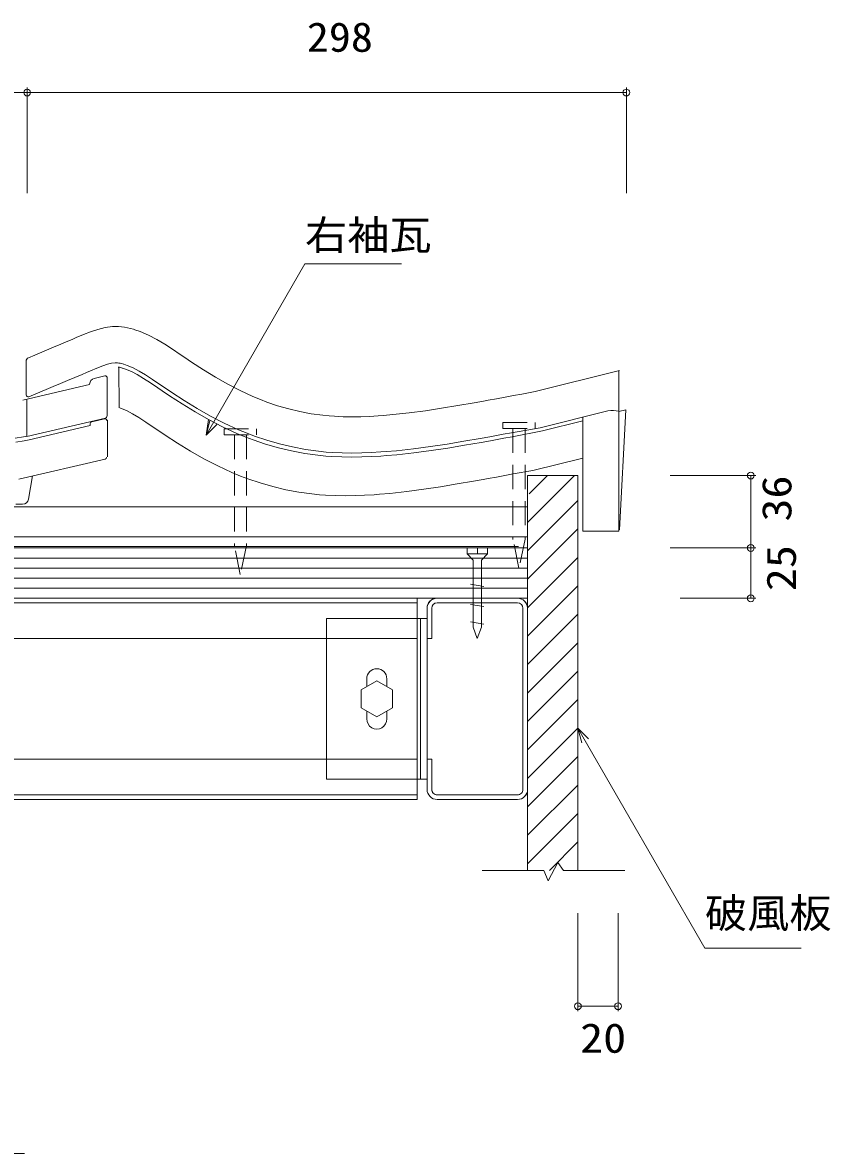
# Model space of a CAD drawing. Units: millimetres, scale not verified. Extents: x -575 to 590, y -286 to 306.
# Drawn here: x 188 to 590, y -256 to 306 of the extents above; entities that cross this region are included whole.
import ezdxf
from ezdxf.enums import TextEntityAlignment as Align

# ---------------------------------------------------------------- set-up
doc = ezdxf.new("R2010")
doc.units = ezdxf.units.MM
doc.header["$LTSCALE"] = 10
doc.linetypes.add('DASHED1', pattern=[1.8, 1.2, -0.6])
doc.linetypes.add('DASHED3', pattern=[4, 3, -1])
for name, color, linetype, lineweight in [('0-0_LAYER001', 4, 'Continuous', 18), ('0-1_LAYER003', 7, 'Continuous', 18), ('0-2_LAYER004', 2, 'Continuous', 18), ('0-3_LAYER007', 2, 'Continuous', 18)]:
    doc.layers.add(name, color=color, linetype=linetype, lineweight=lineweight)
doc.styles.add('ＭＳ ゴシック', font='')
doc.styles.get('ＭＳ ゴシック').set_extended_font_data('MS Gothic')

msp = doc.modelspace()

# ---------------------------------------------------------------- linework, layer by layer
at = {"layer": '0-0_LAYER001'}
for p, q in [((189.57, 120.55), (189.57, 137.34)), ((190.78, 139.04), (191.89, 139.51)), ((228.73, 129.94), (223.49, 128.73)), ((235.33, 134.39), (235.37, 134.38)), ((235.37, 134.38), (235.95, 134.28)), ((235.69, 134.3), (235.87, 114.13)), ((235.95, 134.28), (236.61, 134.13)), ((236.61, 134.13), (237.4, 133.91)), ((237.4, 133.91), (237.58, 133.86)), ((237.58, 133.86), (239.06, 133.35)), ((239.06, 133.35), (241.91, 132.13)), ((241.91, 132.13), (244.8, 130.63)), ((244.8, 130.63), (247.95, 128.75)), ((442.83, 122.21), (484.61, 132.66)), ((187.92, 117.94), (221.17, 125.64)), ((229.88, 129.01), (229.88, 109.93)), ((247.95, 128.75), (251.36, 126.55)), ((251.36, 126.55), (255.03, 124.07)), ((255.03, 124.07), (257.29, 122.54)), ((189.94, 118.4), (189.94, 99.93)), ((190.96, 119.62), (197.5, 122.34)), ((257.29, 122.54), (260.87, 120.14)), ((260.87, 120.14), (267.13, 116.08)), ((235.71, 114.26), (236.46, 114)), ((236.46, 114), (239.45, 112.72)), ((239.45, 112.72), (242.46, 111.15)), ((267.13, 116.08), (273.61, 112.11)), ((478.96, 112.69), (445.16, 104.24)), ((484.43, 112.21), (487.81, 113.06)), ((487.81, 113.06), (484.77, 53.43)), ((229.02, 108.98), (189.94, 99.93)), ((222.21, 107.17), (228.55, 108.65)), ((229.99, 107.95), (229.99, 89.78)), ((242.46, 111.15), (245.69, 109.23)), ((245.69, 109.23), (249.15, 106.99)), ((249.15, 106.99), (252.84, 104.51)), ((273.61, 112.11), (280.31, 108.29)), ((280.31, 108.29), (287.27, 104.69)), ((446.37, 102.6), (466.43, 107.66)), ((466.43, 109.31), (466.43, 52.88)), ((191.12, 98.27), (221.43, 105.36)), ((221.44, 106.21), (221.43, 105.36)), ((252.84, 104.51), (255.09, 102.97)), ((255.09, 102.97), (258.66, 100.58)), ((287.27, 104.69), (294.4, 101.4)), ((294.4, 101.4), (298.79, 99.58)), ((445.16, 104.24), (431, 101.71)), ((431.36, 99.75), (446.37, 102.6)), ((184.46, 97.07), (188.65, 97.77)), ((188.65, 97.77), (191.08, 98.17)), ((258.66, 100.58), (264.88, 96.55)), ((264.88, 96.55), (271.31, 92.61)), ((298.79, 99.58), (302.51, 98.17)), ((302.51, 98.17), (308.71, 96.07)), ((308.71, 96.07), (315.11, 94.24)), ((407.63, 95.51), (415.81, 96.93)), ((415.81, 96.93), (420.53, 97.78)), ((420.53, 97.78), (422.98, 98.22)), ((422.98, 98.22), (427.17, 98.98)), ((427.17, 98.98), (431.36, 99.75)), ((271.31, 92.61), (277.95, 88.83)), ((315.11, 94.24), (321.6, 92.69)), ((321.6, 92.69), (328.17, 91.45)), ((328.17, 91.45), (334.7, 90.55)), ((334.7, 90.55), (338.63, 90.15)), ((338.63, 90.15), (341.69, 89.92)), ((361.35, 89.88), (366.07, 90.17)), ((366.07, 90.17), (368.87, 90.38)), ((368.87, 90.38), (373.92, 90.83)), ((373.92, 90.83), (382.47, 91.76)), ((382.47, 91.76), (390.96, 92.88)), ((390.96, 92.88), (399.35, 94.14)), ((399.35, 94.14), (407.63, 95.51)), ((228.84, 88.63), (186.02, 78.71)), ((277.95, 88.83), (284.84, 85.26)), ((284.84, 85.26), (291.89, 82.01)), ((341.69, 89.92), (346.65, 89.69)), ((346.65, 89.69), (351.62, 89.62)), ((351.62, 89.62), (356.53, 89.69)), ((356.53, 89.69), (361.35, 89.88)), ((466.43, 89.16), (441.61, 82.95)), ((190.81, 68.67), (192.74, 80.27)), ((291.89, 82.01), (296.22, 80.22)), ((296.22, 80.22), (299.87, 78.83)), ((299.87, 78.83), (305.99, 76.76)), ((416.87, 78.53), (419.31, 78.97)), ((419.31, 78.97), (423.5, 79.73)), ((423.5, 79.73), (427.69, 80.49)), ((427.69, 80.49), (431.88, 81.26)), ((441.61, 82.95), (431.88, 81.26)), ((305.99, 76.76), (312.3, 74.95)), ((312.3, 74.95), (318.7, 73.43)), ((318.7, 73.43), (325.18, 72.21)), ((378.92, 72.52), (387.37, 73.64)), ((387.37, 73.64), (395.72, 74.9)), ((395.72, 74.9), (403.99, 76.26)), ((403.99, 76.26), (412.15, 77.68)), ((412.15, 77.68), (416.87, 78.53)), ((325.18, 72.21), (331.62, 71.31)), ((331.62, 71.31), (335.49, 70.92)), ((335.49, 70.92), (338.5, 70.7)), ((338.5, 70.7), (343.4, 70.47)), ((343.4, 70.47), (348.31, 70.4)), ((348.31, 70.4), (353.16, 70.47)), ((353.16, 70.47), (357.94, 70.66)), ((357.94, 70.66), (362.62, 70.94)), ((362.62, 70.94), (365.39, 71.15)), ((365.39, 71.15), (370.41, 71.59)), ((370.41, 71.59), (378.92, 72.52)), ((187.85, 66.16), (184.43, 66.16))]:
    msp.add_line(p, q, dxfattribs=at)
at = {"layer": '0-0_LAYER001', "color": 2, "linetype": 'DASHED1'}
for p, q in [((431.71, 103.76), (431.71, 48.61)), ((437.71, 103.76), (437.71, 48.86)), ((293.15, 100.61), (293.15, 45.47)), ((299.15, 100.61), (299.15, 45.72)), ((296.1, 31.21), (293.15, 45.47)), ((299.15, 45.72), (296.1, 31.21)), ((434.66, 34.35), (431.71, 48.61)), ((437.71, 48.86), (434.66, 34.35)), ((383.98, -0.54), (-566.08, -0.54)), ((383.98, -60.54), (-566.08, -60.54))]:
    msp.add_line(p, q, dxfattribs=at)
at = {"layer": '0-0_LAYER001', "color": 2}
for p, q in [((438.98, 80.46), (438.98, -115.8)), ((438.98, 80.46), (463.98, 80.46)), ((552.47, 80.46), (509.97, 80.46)), ((549.97, 44.46), (549.97, 80.46)), ((408.99, 44.46), (418.99, 44.46)), ((408.99, 44.46), (408.99, 41.46)), ((408.99, 41.46), (418.99, 41.46)), ((408.99, 41.46), (411.99, 38.46)), ((413.99, 44.46), (413.99, 41.46)), ((418.99, 41.46), (415.99, 38.46)), ((418.99, 44.46), (418.99, 41.46)), ((552.47, 44.46), (509.97, 44.46)), ((552.47, 44.46), (514.81, 44.46)), ((549.97, 19.46), (549.97, 44.46)), ((411.98, 38.46), (411.98, 5.06)), ((415.98, 38.46), (415.98, 5.06)), ((417.22, 25.36), (410.57, 26.42)), ((417.22, 25.36), (410.57, 26.42)), ((417.22, 25.36), (410.58, 26.42)), ((-566.08, 19.46), (438.98, 19.46)), ((383.98, 17.16), (-566.08, 17.16)), ((393.98, 19.46), (433.98, 19.46)), ((433.98, 17.16), (393.98, 17.16)), ((552.47, 19.46), (514.81, 19.46)), ((388.98, 14.46), (388.98, -0.54)), ((391.28, 14.46), (391.28, -0.54)), ((417.22, 15.36), (410.57, 16.42)), ((436.68, -75.54), (436.68, 14.46)), ((438.98, -75.54), (438.98, 14.46)), ((338.98, 9.46), (338.98, -0.54)), ((385.78, 9.46), (385.78, -70.54)), ((388.98, 9.46), (388.98, -70.54)), ((417.22, 6.62), (410.57, 7.67)), ((413.98, -0.54), (411.98, 5.06)), ((413.98, -0.54), (415.98, 5.06)), ((391.28, -0.54), (388.98, -0.54)), ((358.98, -20.54), (358.98, -24.43)), ((368.98, -20.54), (368.98, -24.43)), ((358.98, -40.54), (358.98, -36.65)), ((368.98, -40.54), (368.98, -36.65)), ((391.28, -60.54), (388.98, -60.54)), ((388.98, -75.54), (388.98, -60.54)), ((391.28, -75.54), (391.28, -60.54)), ((383.98, -78.24), (-566.08, -78.24)), ((433.98, -78.24), (393.98, -78.24)), ((-566.08, -80.54), (383.98, -80.54)), ((393.98, -80.54), (433.98, -80.54)), ((453.95, -111.89), (449.29, -121.07)), ((456.87, -115.8), (453.95, -111.89)), ((446.98, -115.8), (416.37, -115.8)), ((449.29, -121.07), (446.98, -115.8)), ((487.27, -115.8), (456.87, -115.8))]:
    msp.add_line(p, q, dxfattribs=at)
at = {"layer": '0-0_LAYER001', "color": 1}
for p, q in [((-566.08, 39.46), (438.98, 39.46)), ((-566.08, 34.46), (438.98, 34.46)), ((-566.08, 29.46), (438.98, 29.46)), ((-566.08, 24.46), (438.98, 24.46))]:
    msp.add_line(p, q, dxfattribs=at)
at = {"layer": '0-0_LAYER001'}
for points in [[(191.89, 139.51), (192.7, 139.84), (196.2, 141.29), (199.72, 142.75), (203.24, 144.22), (206.78, 145.72), (210.34, 147.25), (212.42, 148.14), (214.47, 149.04), (218.03, 150.55), (221.62, 151.95), (225.24, 153.13), (228.9, 154), (232.59, 154.46), (234.75, 154.5), (235.6, 154.46), (237.07, 154.34), (238.54, 154.14), (240, 153.87), (241.46, 153.53), (242.9, 153.14), (243.72, 152.9), (246.25, 152.03), (250.47, 150.22), (254.54, 148.11), (258.5, 145.75), (262.39, 143.23), (266.24, 140.63), (268.47, 139.12), (271.88, 136.84), (277.79, 133), (283.78, 129.33), (289.87, 125.87), (296.07, 122.65), (302.41, 119.72), (306.16, 118.18), (309.26, 117), (314.68, 115.17), (320.18, 113.59), (325.76, 112.26)], [(197.54, 122.36), (199.58, 123.2), (203.1, 124.66), (206.65, 126.14), (210.22, 127.63), (213.83, 129.16), (217.46, 130.71), (219.59, 131.63), (221.58, 132.5), (224.82, 133.88), (227.68, 134.99), (230.12, 135.79), (232.1, 136.26), (233.87, 136.48), (234.55, 136.49), (234.48, 136.49), (235.09, 136.44), (235.68, 136.36), (236.36, 136.24), (237.1, 136.07), (237.95, 135.83), (238.2, 135.76), (239.78, 135.22), (242.77, 133.94), (245.78, 132.37), (249.01, 130.45), (252.46, 128.22), (256.15, 125.73), (258.41, 124.2), (261.97, 121.81), (268.19, 117.77), (274.62, 113.83), (281.27, 110.05), (288.15, 106.48), (295.2, 103.23), (299.53, 101.44), (303.18, 100.05), (309.3, 97.98), (315.61, 96.17), (322.01, 94.65)], [(484.43, 132.58), (484.43, 52.88), (466.43, 52.88)], [(325.76, 112.26), (331.4, 111.2), (337.07, 110.41), (340.37, 110.08), (342.9, 109.89), (347.26, 109.69), (351.62, 109.62), (355.99, 109.69), (360.35, 109.86), (364.71, 110.12), (367.24, 110.31), (371.96, 110.73), (380.07, 111.62), (388.16, 112.68), (396.23, 113.9), (404.29, 115.23), (412.33, 116.63), (416.99, 117.46), (419.42, 117.9), (423.59, 118.66), (427.77, 119.42), (431.94, 120.19), (436.11, 120.95), (440.28, 121.72), (442.7, 122.17)], [(322.01, 94.65), (328.49, 93.43), (334.93, 92.53), (338.81, 92.15), (341.81, 91.92), (346.71, 91.69), (351.62, 91.62), (356.47, 91.69), (361.25, 91.88), (365.93, 92.16), (368.71, 92.37), (373.73, 92.82), (382.23, 93.74), (390.68, 94.86), (399.04, 96.12), (407.3, 97.48), (415.47, 98.9), (420.18, 99.75), (422.62, 100.19), (426.81, 100.95), (431, 101.71)], [(184.13, 99.04), (188.32, 99.74), (189.94, 100.01)]]:
    msp.add_lwpolyline(points, dxfattribs=at)
at = {"layer": '0-0_LAYER001', "color": 2, "linetype": 'DASHED1'}
for points in [[(288.15, 103.61), (304.15, 103.61), (304.15, 100.61)], [(288.15, 103.61), (288.15, 100.61), (304.15, 100.61)], [(426.71, 106.76), (442.71, 106.76), (442.71, 103.76)], [(426.71, 106.76), (426.71, 103.76), (442.71, 103.76)]]:
    msp.add_lwpolyline(points, dxfattribs=at)
at = {"layer": '0-0_LAYER001', "color": 2}
for points in [[(383.98, 19.46), (383.98, -0.54), (383.98, -70.54), (383.98, -80.54)], [(388.98, 9.46), (383.98, 9.46), (338.98, 9.46)], [(338.98, -0.54), (338.98, -60.54), (338.98, -70.54)], [(388.98, -70.54), (383.98, -70.54), (338.98, -70.54)]]:
    msp.add_lwpolyline(points, dxfattribs=at)
msp.add_lwpolyline([(363.98, -39.54), (371.77, -35.04), (371.77, -26.04), (363.98, -21.54), (356.19, -26.04), (356.19, -35.04)], close=True, dxfattribs=at)
for centre in [(549.97, 80.46), (549.97, 44.46), (549.97, 44.46), (549.97, 19.46)]:
    msp.add_circle(centre, 1.7, dxfattribs=at)
at = {"layer": '0-0_LAYER001'}
for centre, radius, start, end in [((191.55, 137.19), 2, 112.749, 181), ((228.96, 128.97), 1, 359.5, 103.0288), ((224.17, 125.8), 3, 103.0288, 179.5), ((190.57, 120.55), 1, 180, 292.5317), ((480.78, 96.23), 16.55, 77.3249, 96.2745), ((222.44, 106.2), 1, 103.083, 179.5), ((228.77, 107.67), 1, 359.5, 103.083), ((228.79, 109.96), 1, 283.045, 359.5), ((228.62, 89.61), 1, 283.045, 359.5), ((187.85, 69.16), 3, 270, 350.5377)]:
    msp.add_arc(centre, radius, start, end, dxfattribs=at)
at = {"layer": '0-0_LAYER001', "color": 2}
for centre, radius, start, end in [((393.98, 14.46), 5, 89.9874, 180.0044), ((393.98, 14.46), 2.7, 89.9969, 179.989), ((433.98, 14.46), 5, 359.998, 90.0087), ((433.98, 14.46), 2.7, 0.0166, 89.9969), ((363.98, -20.54), 5, 0.003, 179.9881), ((363.98, -40.54), 5, 179.9881, 0.003), ((393.98, -75.54), 5, 179.9831, 270.0151), ((393.98, -75.54), 2.7, 179.989, 270.0087), ((433.98, -75.54), 5, 269.9938, 0.0193), ((433.98, -75.54), 2.7, 270.0087, 0.0166)]:
    msp.add_arc(centre, radius, start, end, dxfattribs=at)
at = {"layer": '0-1_LAYER003'}
for p, q in [((-318.21, 270.84), (488.09, 270.84)), ((190.09, 269.14), (190.09, 273.34)), ((190.09, 220.84), (190.09, 270.84)), ((488.09, 220.84), (488.09, 272.54)), ((279.06, 100.48), (328.27, 185.72)), ((328.27, 185.72), (376.27, 185.72)), ((509.97, 80.46), (551.67, 80.46)), ((549.97, 80.46), (549.97, 19.46)), ((438.98, -115.8), (438.98, 64.94)), ((438.98, 49.94), (-566.08, 49.94)), ((-566.08, 45.24), (434.5, 45.24)), ((438.98, 44.46), (-566.08, 44.46)), ((509.97, 44.46), (552.47, 44.46)), ((-566.08, 19.46), (438.98, 19.46)), ((383.98, 17.16), (-566.08, 17.16)), ((383.98, -80.54), (383.98, 19.46)), ((393.98, 17.16), (433.98, 17.16)), ((514.81, 19.46), (549.97, 19.46)), ((549.97, 19.46), (552.47, 19.46)), ((388.98, 9.46), (388.98, 14.46)), ((436.68, 14.46), (436.68, -75.54)), ((385.78, 9.46), (385.78, -70.54)), ((-566.08, -0.54), (383.98, -0.54)), ((465.92, -52.33), (463.98, -45.08)), ((-566.08, -60.54), (383.98, -60.54)), ((388.98, -70.54), (388.98, -75.54)), ((383.98, -78.24), (-566.08, -78.24)), ((433.98, -78.24), (393.98, -78.24)), ((383.98, -80.54), (-566.08, -80.54)), ((393.98, -80.54), (433.98, -80.54)), ((446.98, -115.8), (416.37, -115.8)), ((456.87, -115.8), (487.27, -115.8)), ((463.98, -137.08), (463.98, -183.31)), ((483.98, -185.01), (483.98, -137.08)), ((527.12, -154.45), (575.12, -154.45)), ((-187.69, -256.47), (188.71, -256.47))]:
    msp.add_line(p, q, dxfattribs=at)
at = {"layer": '0-1_LAYER003', "color": 2}
for p, q in [((190.09, 270.84), (-65.48, 270.84)), ((190.09, 273.34), (190.09, 220.84)), ((488.09, 270.84), (190.09, 270.84)), ((488.09, 273.34), (488.09, 220.84)), ((438.98, 57.19), (462.25, 80.46)), ((439.74, 71.34), (448.87, 80.46)), ((463.98, 80.46), (463.98, -115.8)), ((438.98, 43.05), (463.98, 68.05)), ((438.98, 28.91), (463.98, 53.91)), ((-561.45, 44.46), (438.98, 44.46)), ((438.98, 14.77), (463.98, 39.77)), ((438.98, 0.63), (463.98, 25.63)), ((438.98, -13.52), (463.98, 11.48)), ((438.98, -27.66), (463.98, -2.66)), ((438.98, -41.8), (463.98, -16.8)), ((438.98, -55.94), (463.98, -30.94)), ((438.98, -70.08), (463.98, -45.08)), ((438.98, -84.23), (463.98, -59.23)), ((438.98, -98.37), (463.98, -73.37)), ((438.98, -112.51), (463.98, -87.51)), ((449.84, -115.8), (463.98, -101.65)), ((463.98, -185.81), (463.98, -137.08)), ((483.98, -185.81), (483.98, -137.08)), ((463.98, -183.31), (483.98, -183.31))]:
    msp.add_line(p, q, dxfattribs=at)
for points in [[(279.06, 100.48), (328.27, 185.72), (376.27, 185.72)], [(284.36, 105.79), (279.06, 100.48), (281, 107.73)], [(465.92, -52.33), (463.98, -45.08), (469.29, -50.39)], [(463.98, -45.08), (527.12, -154.45), (575.12, -154.45)]]:
    msp.add_lwpolyline(points, dxfattribs=at)
at = {"layer": '0-1_LAYER003'}
for points in [[(284.36, 105.79), (279.06, 100.48), (280.31, 108.29)], [(-566.08, 64.94), (438.98, 64.94), (438.98, 80.46), (463.98, 80.46), (463.98, -115.8)], [(391.28, 14.46), (391.28, -0.54), (388.98, -0.54)], [(527.12, -154.45), (463.98, -45.08), (469.29, -50.39)], [(391.28, -75.54), (391.28, -60.54), (388.98, -60.54)], [(456.87, -115.8), (453.95, -111.89), (449.29, -121.07), (446.98, -115.8)], [(463.98, -185.01), (463.98, -183.31), (483.98, -183.31)]]:
    msp.add_lwpolyline(points, dxfattribs=at)
msp.add_lwpolyline([(388.98, 9.46), (338.98, 9.46), (338.98, -70.54), (388.98, -70.54)], close=True, dxfattribs=at)
at = {"layer": '0-1_LAYER003', "color": 2}
for centre in [(190.09, 270.84), (190.09, 270.84), (488.09, 270.84), (463.98, -183.31), (483.98, -183.31)]:
    msp.add_circle(centre, 1.7, dxfattribs=at)
at = {"layer": '0-1_LAYER003'}
for centre, radius, start, end in [((393.84, 14.6), 4.86, 88.3076, 181.6842), ((393.99, 14.45), 2.71, 90.187, 179.8045), ((433.98, 14.46), 2.7, 0.0367, 89.9485), ((434, 14.47), 4.99, 3.4195, 89.4724), ((393.96, -75.57), 4.97, 179.6954, 270.2935), ((394, -75.52), 2.72, 180.4623, 269.5335), ((434.02, -75.58), 2.66, 269.2356, 0.7731), ((434.04, -75.59), 4.95, 269.3938, 359.3972)]:
    msp.add_arc(centre, radius, start, end, dxfattribs=at)
at = {"layer": '0-2_LAYER004'}
msp.add_line((438.98, 49.94), (-566.08, 49.94), dxfattribs=at)
at = {"layer": '0-2_LAYER004', "linetype": 'DASHED3'}
msp.add_line((434.5, 45.24), (-566.08, 45.24), dxfattribs=at)
at = {"layer": '0-3_LAYER007'}
msp.add_line((438.98, 64.94), (-566.08, 64.94), dxfattribs=at)

# ---------------------------------------------------------------- texts
at = {"layer": '0-0_LAYER001', "color": 7, "style": 'ＭＳ ゴシック', "width": 1.15}
for s, p in [('36', (574.59, 57.55)), ('25', (576.83, 22.96))]:
    msp.add_text(s, height=14.66, rotation=90, dxfattribs=at).set_placement(p, align=Align.BOTTOM_LEFT)
at = {"layer": '0-1_LAYER003', "style": 'ＭＳ ゴシック'}
for s, width, p in [('298', 1.1, (329.16, 286.69)), ('右袖瓦', 1.05, (328.27, 188.22)), ('破風板', 1.05, (527.18, -148.81)), ('20', 1.15, (465.09, -210.85))]:
    msp.add_text(s, height=14.66, dxfattribs=dict(at, width=width)).set_placement(p, align=Align.BOTTOM_LEFT)

doc.saveas('drawing.dxf')
